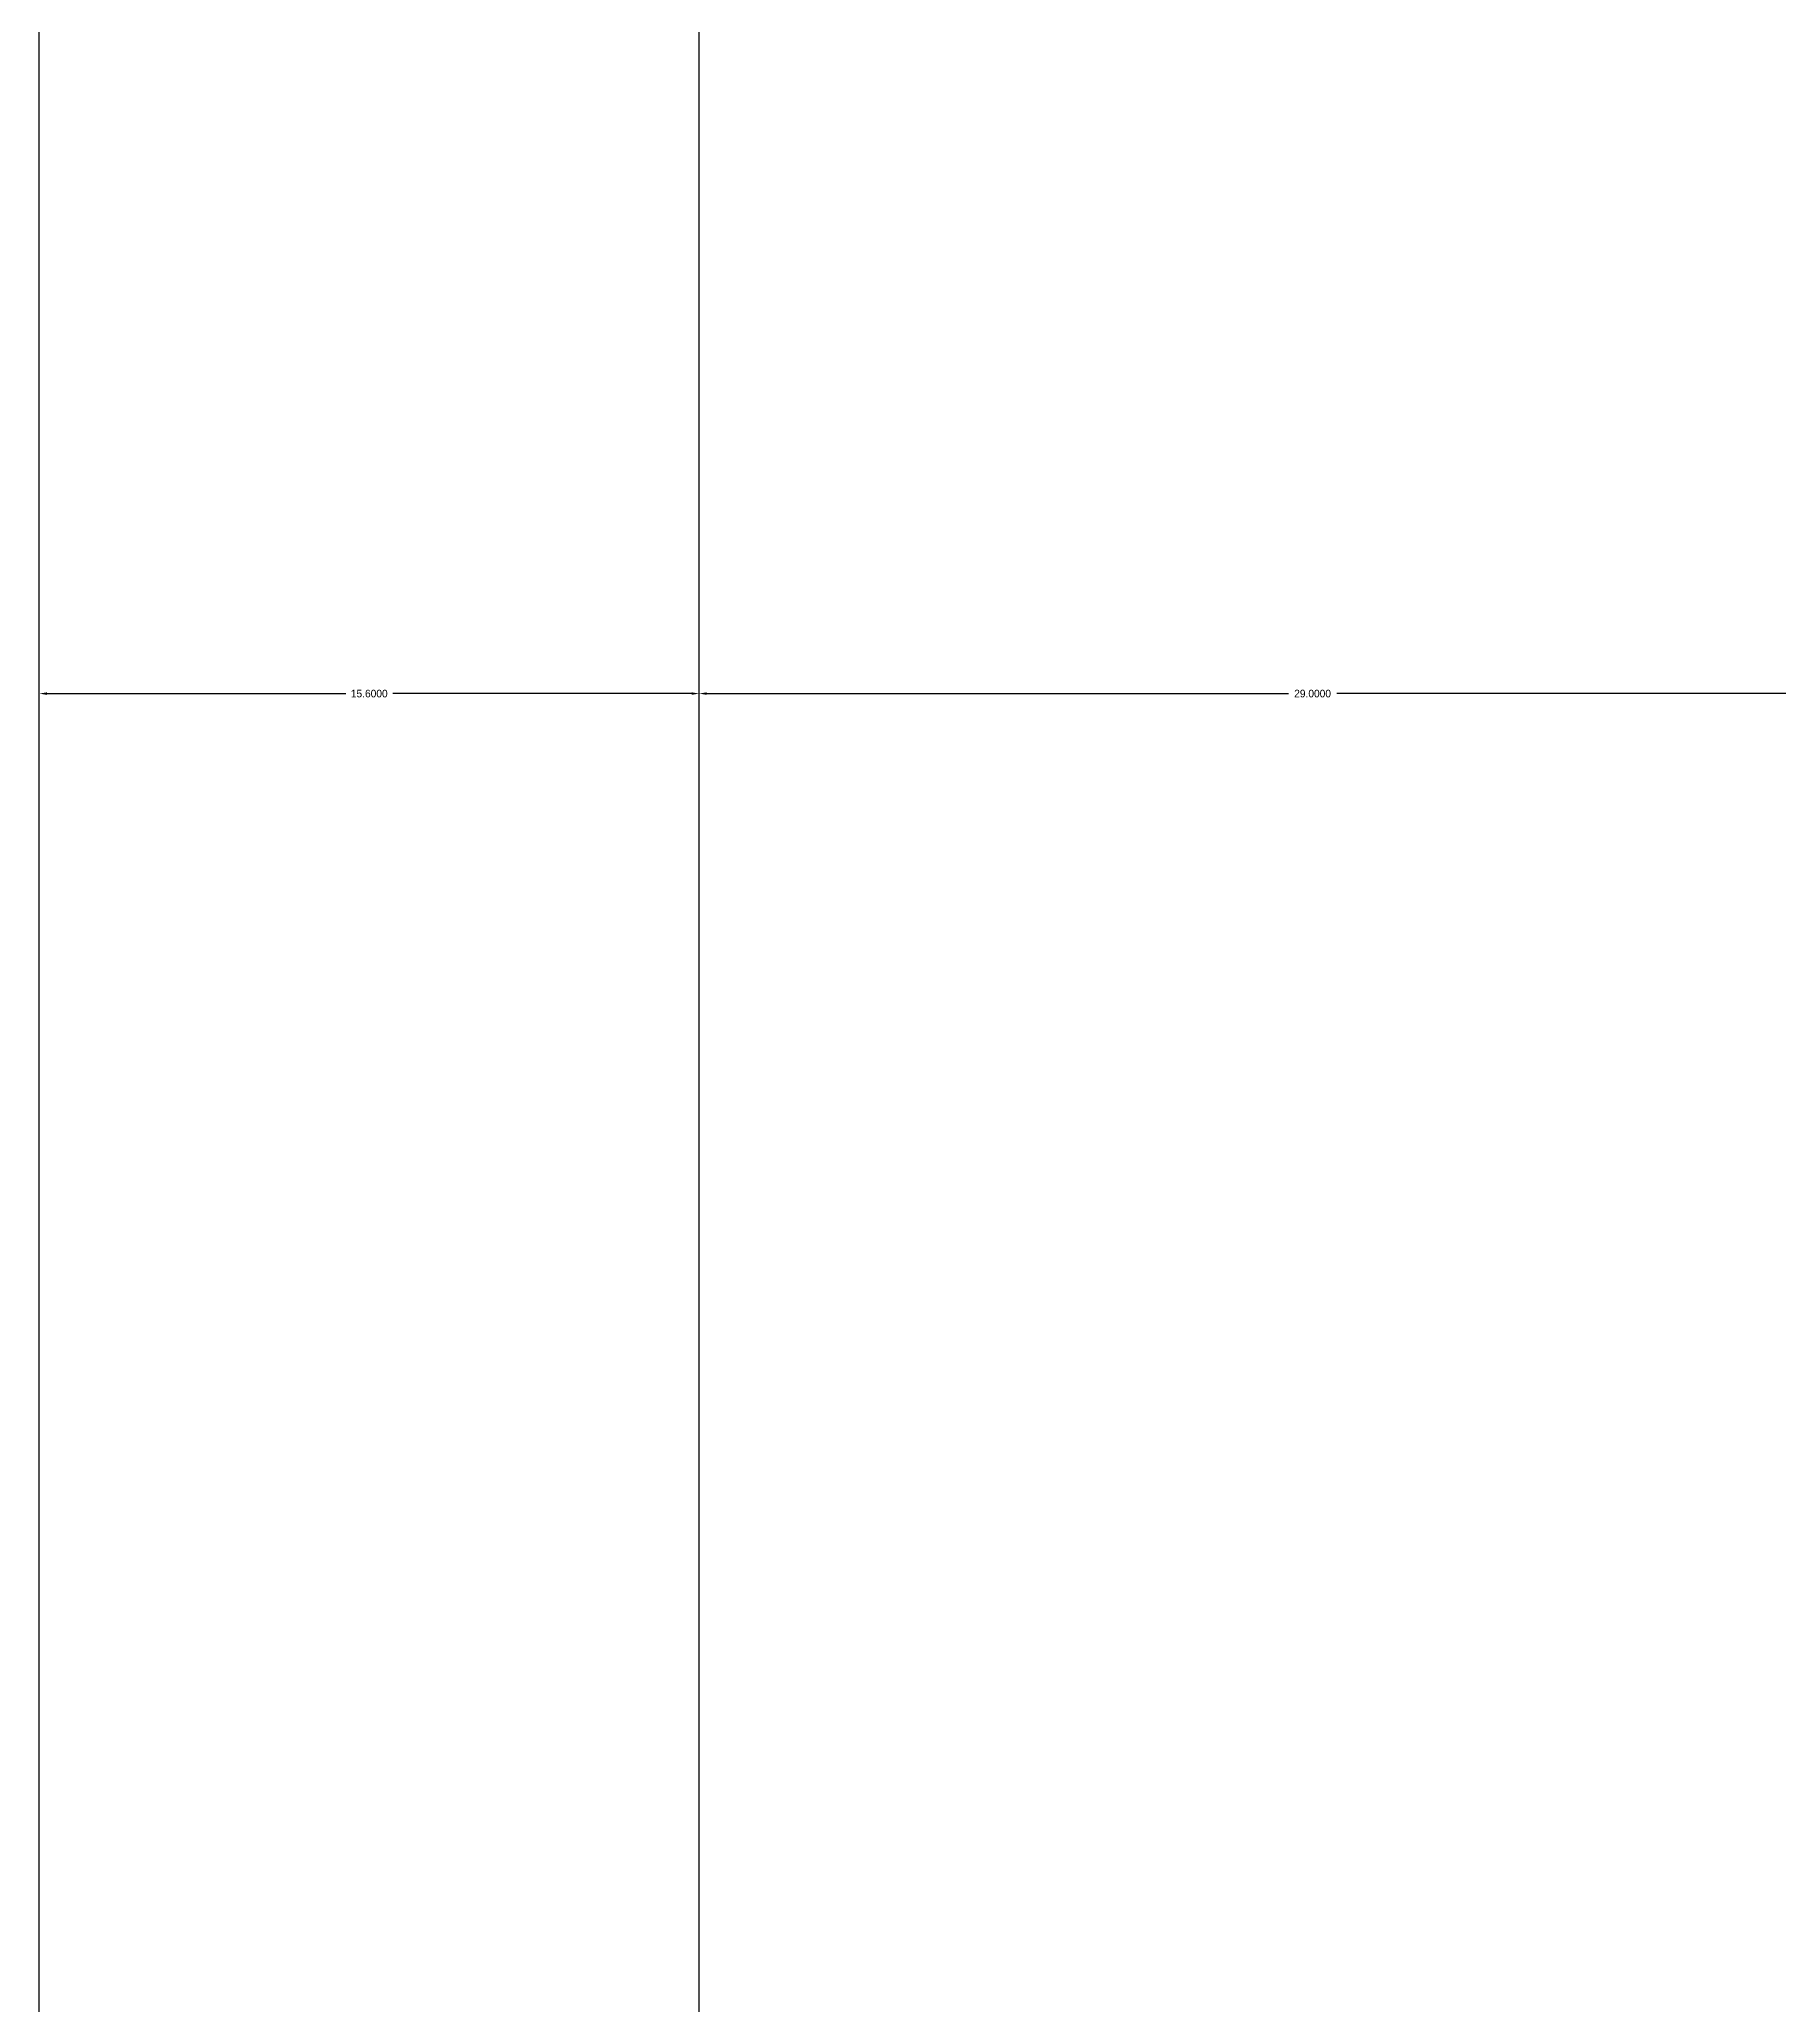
# Model space of a CAD drawing. Extents: x -873 to 2093, y -1229 to 202.
# Drawn here: x -750.61 to -709.49, y -131.63 to -85.18 of the extents above; entities that cross this region are included whole.
import ezdxf

# ---------------------------------------------------------------- set-up
doc = ezdxf.new("R2010")
doc.units = 0
doc.header["$MEASUREMENT"] = 0
doc.layers.get('0').update_dxf_attribs({"linetype": 'CONTINUOUS'})
doc.layers.get('DEFPOINTS').update_dxf_attribs({"linetype": 'CONTINUOUS'})
doc.layers.add('COTAS', color=1, linetype='CONTINUOUS')
doc.layers.add('PAREDE', color=1, linetype='CONTINUOUS')
doc.dimstyles.get("Standard").update_dxf_attribs({"dimtxt": 0.18, "dimasz": 0.18, "dimexe": 0.18, "dimexo": 0.0625, "dimgap": 0.09, "dimtad": 0, "dimtih": 1, "dimtoh": 1, "dimdec": 4, "dimzin": 0, "dimdsep": 46, "dimtxsty": 'STANDARD', "dimcen": 0.09, "dimadec": 0, "dimazin": 0, "dimtfac": 1, "dimtdec": 4, "dimtofl": 0, "dimtmove": 0, "dimatfit": 3, "dimfxl": 1, "dimtolj": 1, "dimtzin": 0, "dimarcsym": 0})

# ---------------------------------------------------------------- blocks, each defined once
blk = doc.blocks.new('*D196')
at = {"color": 0, "linetype": 'ByBlock'}
for p, q in [((-735.007, -104.34), (-735.007, -100.466)), ((-734.827, -100.646), (-721.077, -100.646)), ((-706.187, -100.646), (-719.937, -100.646)), ((-706.007, -104.34), (-706.007, -100.466))]:
    blk.add_line(p, q, dxfattribs=at)
for points in [[(-734.827, -100.616), (-734.827, -100.676), (-735.007, -100.646)], [(-706.187, -100.616), (-706.187, -100.676), (-706.007, -100.646)]]:
    blk.add_solid(points, dxfattribs=at)
at = {"layer": 'DEFPOINTS', "color": 0, "linetype": 'ByBlock'}
for p in [(-706.007, -100.646), (-735.007, -104.403), (-706.007, -104.403)]:
    blk.add_point(p, dxfattribs=at)
at = {"color": 0, "linetype": 'ByBlock', "insert": (-720.507, -100.646), "char_height": 0.18, "attachment_point": 5}
blk.add_mtext('\\A1;29.0000', dxfattribs=at)
blk = doc.blocks.new('*D197')
at = {"color": 0, "linetype": 'ByBlock'}
for p, q in [((-750.607, -104.965), (-750.607, -100.466)), ((-750.427, -100.646), (-743.362, -100.646)), ((-735.187, -100.646), (-742.252, -100.646)), ((-735.007, -104.965), (-735.007, -100.466))]:
    blk.add_line(p, q, dxfattribs=at)
for points in [[(-750.427, -100.616), (-750.427, -100.676), (-750.607, -100.646)], [(-735.187, -100.616), (-735.187, -100.676), (-735.007, -100.646)]]:
    blk.add_solid(points, dxfattribs=at)
at = {"layer": 'DEFPOINTS', "color": 0, "linetype": 'ByBlock'}
for p in [(-735.007, -100.646), (-750.607, -105.028), (-735.007, -105.028)]:
    blk.add_point(p, dxfattribs=at)
at = {"color": 0, "linetype": 'ByBlock', "insert": (-742.807, -100.646), "char_height": 0.18, "attachment_point": 5}
blk.add_mtext('\\A1;15.6000', dxfattribs=at)

msp = doc.modelspace()

# ---------------------------------------------------------------- linework, layer by layer
at = {"layer": 'PAREDE'}
for p, q in [((-750.606949, -228.387143), (-750.606949, 115.612857)), ((-735.006949, -212.787143), (-735.006949, 100.012857))]:
    msp.add_line(p, q, dxfattribs=at)

# ---------------------------------------------------------------- dimensions: what is measured, and where the dimension line sits
at = {"layer": 'COTAS'}
for base, p1, p2, picture, middle in [((-735.006949, -100.645612), (-750.606949, -105.027663), (-735.006949, -105.027663), '*D197', (-742.806949, -100.645612)), ((-706.006949, -100.645612), (-735.006949, -104.402663), (-706.006949, -104.402663), '*D196', (-720.506949, -100.645612))]:
    dim = msp.add_linear_dim(base=base, p1=p1, p2=p2, dimstyle='STANDARD', override={"dimscale": 1}, dxfattribs=at)
    dim.commit()
    dim.dimension.update_dxf_attribs({"geometry": picture, "text_midpoint": middle})

doc.saveas('drawing.dxf')
